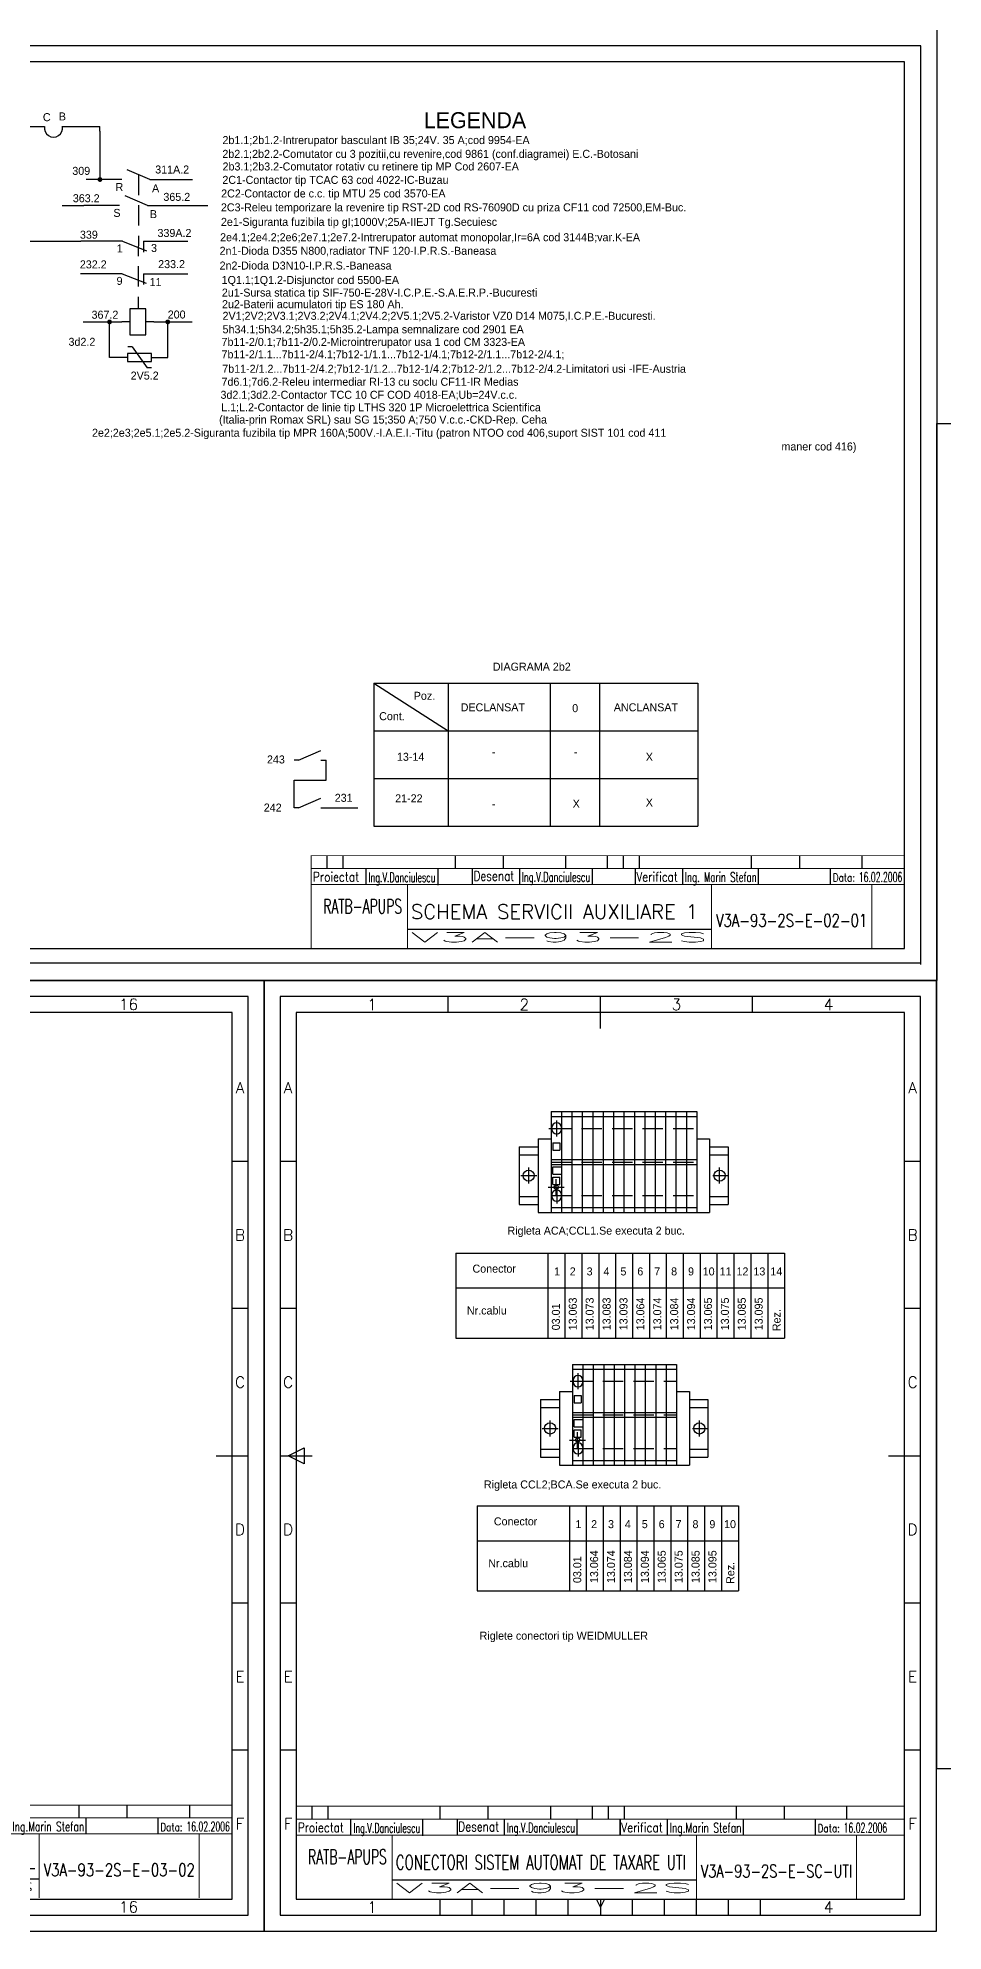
# Model space of a CAD drawing. Header units: millimetres. Extents: x 779 to 5457, y 14 to 905.
# Drawn here: x 3651 to 3934, y 14 to 605 of the extents above; entities that cross this region are included whole.
import ezdxf
from ezdxf.enums import TextEntityAlignment as Align

# ---------------------------------------------------------------- set-up
doc = ezdxf.new("R2010")
doc.units = ezdxf.units.MM
doc.linetypes.add('DASHED', pattern=[0.75, 0.5, -0.25])
doc.linetypes.add('DASHED2', pattern=[9.525, 6.35, -3.175])
doc.layers.add('INDICATOR', color=7, linetype='Continuous')
doc.styles.add('ISO', font='SIMPLEX.shx')
doc.styles.add('ROMANS', font='ROMANS.shx', dxfattribs={"width": 0.8})

# ---------------------------------------------------------------- blocks, each defined once
blk = doc.blocks.new('5A4')
at = {"color": 70}
for p, q in [((-5, 240.5), (-10, 240.5)), ((-5, 194.5), (-10, 194.5)), ((-15, 148.5), (-5, 148.5)), ((-5, 102.5), (-10, 102.5)), ((-5, 56.5), (-10, 56.5))]:
    blk.add_line(p, q, dxfattribs=at)
at = {"color": 240}
for points in [[(0, 0), (0, 297), (-1051, 297), (-1051, 0)], [(-5, 5), (-5, 292), (-1046, 292), (-1046, 5)]]:
    blk.add_lwpolyline(points, close=True, dxfattribs=at)
at = {"color": 70}
blk.add_lwpolyline([(-1041, 287), (-1041, 10), (-10, 10), (-10, 287)], close=True, dxfattribs=at)
at = {"color": 50, "style": 'ISO'}
for s, p in [('16', (-42.34, 289.55)), ('A', (-7.5, 263.5)), ('B', (-7.5, 217.5)), ('C', (-7.5, 171.5)), ('D', (-7.5, 125.5)), ('E', (-7.5, 79.5)), ('F', (-7.5, 33.5)), ('16', (-42.34, 7.55))]:
    blk.add_text(s, height=3.5, dxfattribs=at).set_placement(p, align=Align.MIDDLE)
blk = doc.blocks.new('indic-el')
at = {"layer": 'INDICATOR', "color": 1}
for p, q in [((-180, 25), (-180, 29)), ((-175, 25), (-175, 29)), ((-167.9, 20), (-167.9, 25)), ((-145.42, 19.8), (-145.42, 24.8)), ((-140, 25), (-140, 29)), ((-134.65, 20.08), (-134.65, 25.08)), ((-125, 25), (-125, 29)), ((-119.93, 20), (-119.93, 25)), ((-105.5, 25), (-105.5, 29)), ((-97.19, 20), (-97.19, 25)), ((-87.5, 25), (-87.5, 29)), ((-83.77, 20), (-83.77, 25)), ((-82.5, 25), (-82.5, 29)), ((-69.03, 20), (-69.03, 25)), ((-47.5, 25), (-47.5, 29)), ((-45.33, 20), (-45.33, 25)), ((-32.5, 25), (-32.5, 29)), ((-22.83, 20), (-22.83, 25)), ((-13, 25), (-13, 29)), ((-155, 6), (-60, 6))]:
    blk.add_line(p, q, dxfattribs=at)
at = {"layer": 'INDICATOR'}
blk.add_line((-92.5, 25), (-92.5, 29), dxfattribs=at)
at = {"layer": 'INDICATOR', "const_width": 0.3, "flags": 128}
for points in [[(0, 29), (-185, 29), (-185, 0)], [(0, 25), (-185, 25)], [(0, 20), (-185, 20)], [(-155, 0), (-155, 20)], [(-60, 0), (-60, 20)], [(-10, 0), (-10, 20)]]:
    blk.add_lwpolyline(points, dxfattribs=at)
at = {"layer": 'INDICATOR', "color": 1, "style": 'ROMANS', "width": 0.8}
for s, height, p in [('Proiectat', 3, (-184.48, 20.88)), ('Desenat', 3, (-134.37, 21.17)), ('Verificat', 3, (-83.49, 20.88)), ('Data:', 2.5, (-22.15, 20.88))]:
    blk.add_text(s, height=height, dxfattribs=at).set_placement(p)
at = {"layer": 'INDICATOR', "style": 'ROMANS', "width": 0.570908}
blk.add_text('RATB-APUPS', height=4.5, dxfattribs=at).set_placement((-181.28, 10.96), (-156.69, 10.96), align=Align.FIT)
at = {"layer": 'INDICATOR', "color": 1, "style": 'ROMANS'}
for tag, height, width, p, p2 in [('PROIECTAT', 3, 0.908325, (-167.12, 20.74), (-146.23, 20.74)), ('DESENAT', 3, 1.116423, (-119.25, 20.84), (-97.88, 20.84)), ('VERIFICAT', 3, 1.074468, (-68.34, 20.8), (-45.93, 20.8)), ('DATA', 3, 1.321041, (-14.04, 20.81), (-0.45, 20.81)), ('NUME_DESEN', 4.5, 2.080219, (-153.9, 9.22), (-61.18, 9.22)), ('NUMAR', 4, 2.383056, (-58.61, 6.76), (-11.4, 6.76)), ('ANS', 3, 11.421134, (-154.04, 2.01), (-61.04, 2.01))]:
    blk.add_attdef(tag, text='', height=height, dxfattribs=dict(at, width=width)).set_placement(p, p2, align=Align.FIT)
blk = doc.blocks.new('a4')
at = {"color": 70}
for p, q in [((-152.5, 287), (-152.5, 292)), ((-105, 282), (-105, 292)), ((-57.5, 287), (-57.5, 292)), ((-200, 240.5), (-205, 240.5)), ((-5, 240.5), (-10, 240.5)), ((-200, 194.5), (-205, 194.5)), ((-5, 194.5), (-10, 194.5)), ((-205, 148.5), (-195, 148.5)), ((-202.5, 148.5), (-197.5, 151)), ((-197.5, 146), (-202.5, 148.5)), ((-197.5, 151), (-197.5, 146)), ((-15, 148.5), (-5, 148.5)), ((-200, 102.5), (-205, 102.5)), ((-5, 102.5), (-10, 102.5)), ((-200, 56.5), (-205, 56.5)), ((-5, 56.5), (-10, 56.5)), ((-155, 5), (-155, 10)), ((-145, 5), (-145, 10)), ((-135, 5), (-135, 10)), ((-125, 5), (-125, 10)), ((-115, 5), (-115, 10)), ((-105, 7.5), (-106.25, 10)), ((-103.75, 10), (-105, 7.5)), ((-105, 10), (-105, 5)), ((-95, 5), (-95, 10)), ((-85, 5), (-85, 10)), ((-75, 5), (-75, 10)), ((-65, 5), (-65, 10)), ((-55, 5), (-55, 10))]:
    blk.add_line(p, q, dxfattribs=at)
at = {"color": 240}
for points in [[(0, 0), (0, 297), (-210, 297), (-210, 0)], [(-5, 5), (-5, 292), (-205, 292), (-205, 5)]]:
    blk.add_lwpolyline(points, close=True, dxfattribs=at)
at = {"color": 70}
blk.add_lwpolyline([(-200, 287), (-200, 10), (-10, 10), (-10, 287)], close=True, dxfattribs=at)
at = {"color": 50, "style": 'ISO'}
for s, p in [('1', (-176.25, 289.5)), ('2', (-128.75, 289.5)), ('3', (-81.25, 289.5)), ('4', (-33.75, 289.5)), ('A', (-202.5, 263.5)), ('A', (-7.5, 263.5)), ('B', (-202.5, 217.5)), ('B', (-7.5, 217.5)), ('C', (-202.5, 171.5)), ('C', (-7.5, 171.5)), ('D', (-202.5, 125.5)), ('D', (-7.5, 125.5)), ('E', (-202.5, 79.5)), ('E', (-7.5, 79.5)), ('F', (-202.5, 33.5)), ('F', (-7.5, 33.5)), ('1', (-176.25, 7.5)), ('4', (-33.75, 7.5))]:
    blk.add_text(s, height=3.5, dxfattribs=at).set_placement(p, align=Align.MIDDLE)

msp = doc.modelspace()

# ---------------------------------------------------------------- linework, layer by layer
at = {"color": 240}
for p, q in [((3932.12, 904.94), (3932.12, 484.94)), ((3727.12, 602.94), (3307.12, 602.94)), ((3927.12, 602.94), (3727.12, 602.94)), ((3927.12, 315.94), (3927.12, 602.94)), ((3932.12, 484.94), (4823.12, 484.94)), ((3927.12, 316.32), (3306.1, 316.32)), ((2881.12, 310.94), (3932.12, 310.94))]:
    msp.add_line(p, q, dxfattribs=at)
at = {"color": 1}
for p, q in [((3932.12, 607.94), (3932.12, 310.94)), ((3647.44, 577.8), (3653.56, 577.8)), ((3659.13, 577.8), (3670.85, 577.8)), ((3670.85, 576.29), (3670.85, 577.8)), ((3670.85, 576.29), (3670.85, 561.18)), ((3686.38, 561.18), (3679.38, 564.18)), ((3676.04, 561.18), (3666.52, 561.18)), ((3677.67, 561.18), (3676.04, 561.18)), ((3685.7, 553.1), (3678.7, 556.1)), ((3686.38, 561.18), (3687.76, 561.18)), ((3687.76, 561.18), (3699.74, 561.18)), ((3659.01, 553.11), (3665.84, 553.1)), ((3675.36, 553.1), (3665.84, 553.1)), ((3676.99, 553.1), (3675.36, 553.1)), ((3685.7, 553.1), (3687.08, 553.1)), ((3687.08, 553.1), (3704.57, 553.1)), ((3644.82, 541.92), (3664.86, 541.92)), ((3676.34, 541.92), (3664.86, 541.92)), ((3677.84, 541.92), (3676.34, 541.92)), ((3677.84, 541.92), (3685.34, 538.92)), ((3684.5, 541.92), (3686.34, 541.92)), ((3686.34, 541.92), (3698.32, 541.92)), ((3676.28, 531.77), (3664.8, 531.77)), ((3677.78, 531.77), (3676.28, 531.77)), ((3677.78, 531.77), (3685.28, 528.77)), ((3684.44, 531.77), (3686.28, 531.77)), ((3686.28, 531.77), (3698.26, 531.77)), ((3665.66, 516.7), (3677.65, 516.7)), ((3673.84, 505.62), (3673.84, 516.7)), ((3680.15, 516.7), (3677.65, 516.7)), ((3687.65, 516.7), (3685.15, 516.7)), ((3687.65, 516.7), (3699.63, 516.7)), ((3692.03, 505.62), (3692.03, 516.7)), ((3680.93, 508.92), (3679.53, 508.92)), ((3680.93, 508.92), (3685.58, 502.31)), ((3679.49, 505.62), (3673.84, 505.62)), ((3686.99, 505.62), (3692.03, 505.62)), ((3686.98, 502.31), (3685.58, 502.31)), ((3932.12, 64.63), (3932.12, 484.94)), ((3756.4, 403.88), (3857.56, 403.88)), ((3756.4, 403.88), (3779.62, 388.97)), ((3756.4, 403.88), (3756.4, 359.14)), ((3779.62, 403.88), (3779.62, 359.14)), ((3811.4, 403.88), (3811.4, 359.14)), ((3826.88, 403.88), (3826.88, 359.14)), ((3857.56, 403.88), (3857.56, 359.14)), ((3756.4, 388.97), (3857.56, 388.97)), ((3732.86, 379.79), (3731.48, 379.79)), ((3732.86, 379.79), (3739.86, 382.79)), ((3739.84, 379.79), (3741.47, 379.79)), ((3741.49, 373.54), (3741.47, 379.79)), ((3731.48, 364.88), (3731.51, 373.54)), ((3731.51, 373.54), (3741.49, 373.54)), ((3756.4, 374.06), (3857.56, 374.06)), ((3732.86, 364.88), (3739.86, 367.88)), ((3732.86, 364.88), (3731.48, 364.88)), ((3739.84, 364.88), (3741.47, 364.88)), ((3741.47, 364.88), (3751.42, 364.88)), ((3756.4, 359.14), (3857.56, 359.14)), ((3813.47, 262.22), (3813.47, 267.22)), ((3810.97, 264.72), (3815.97, 264.72)), ((3813.47, 246.22), (3813.47, 241.22)), ((3817.64, 185.76), (3822.64, 185.76)), ((3820.14, 183.26), (3820.14, 188.26)), ((3820.14, 167.26), (3820.14, 162.26)), ((4827.14, 64.63), (3932.12, 64.63))]:
    msp.add_line(p, q, dxfattribs=at)
at = {"color": 70}
for p, q in [((3732.12, 597.94), (3312.12, 597.94)), ((3922.12, 597.94), (3732.12, 597.94)), ((3922.12, 320.94), (3922.12, 597.94)), ((3312.12, 320.94), (3732.12, 320.94)), ((3732.12, 320.94), (3922.12, 320.94))]:
    msp.add_line(p, q, dxfattribs=at)
at = {"color": 1, "linetype": 'DASHED2'}
for p, q in [((3682.88, 562.68), (3682.79, 520.75)), ((3811.72, 264.72), (3857.22, 264.72)), ((3811.72, 254.22), (3857.22, 254.22)), ((3811.72, 243.72), (3857.22, 243.72)), ((3818.39, 185.76), (3850.89, 185.76)), ((3818.39, 175.26), (3850.89, 175.26)), ((3818.39, 164.76), (3850.89, 164.76))]:
    msp.add_line(p, q, dxfattribs=at)
at = {"color": 2}
for p, q in [((3811.72, 269.97), (3857.22, 269.97)), ((3811.72, 269.97), (3811.72, 238.47)), ((3811.72, 268.47), (3857.22, 268.47)), ((3814.97, 269.97), (3814.97, 238.47)), ((3818.22, 269.97), (3818.22, 238.47)), ((3821.47, 269.97), (3821.47, 238.47)), ((3824.72, 269.97), (3824.72, 238.47)), ((3827.97, 269.97), (3827.97, 238.47)), ((3831.22, 269.97), (3831.22, 238.47)), ((3834.47, 269.97), (3834.47, 238.47)), ((3837.72, 269.97), (3837.72, 238.47)), ((3840.97, 269.97), (3840.97, 238.47)), ((3844.22, 269.97), (3844.22, 238.47)), ((3847.47, 269.97), (3847.47, 238.47)), ((3850.72, 269.97), (3850.72, 238.47)), ((3853.97, 269.97), (3853.97, 238.47)), ((3857.22, 269.97), (3857.22, 238.47)), ((3807.72, 261.47), (3807.72, 238.47)), ((3807.72, 261.47), (3811.72, 261.47)), ((3811.97, 264.47), (3811.97, 264.97)), ((3857.22, 261.47), (3861.22, 261.47)), ((3861.22, 261.47), (3861.22, 238.47)), ((3801.72, 258.97), (3801.72, 240.97)), ((3801.72, 258.97), (3807.72, 258.97)), ((3801.72, 256.47), (3807.72, 256.47)), ((3811.72, 254.97), (3857.22, 254.97)), ((3812.22, 260.22), (3812.22, 257.97)), ((3812.22, 260.22), (3814.47, 260.22)), ((3812.22, 257.97), (3814.47, 257.97)), ((3814.47, 260.22), (3814.47, 257.97)), ((3861.22, 258.97), (3866.97, 258.97)), ((3861.22, 256.47), (3866.97, 256.47)), ((3866.97, 258.97), (3866.97, 240.97)), ((3811.72, 253.47), (3857.22, 253.47)), ((3812.22, 252.72), (3814.97, 252.72)), ((3812.22, 250.47), (3814.97, 250.47)), ((3812.22, 249.47), (3814.47, 249.47)), ((3812.22, 247.22), (3812.22, 249.47)), ((3814.47, 247.22), (3814.47, 249.47)), ((3801.72, 243.47), (3807.72, 243.47)), ((3811.97, 243.97), (3811.97, 243.47)), ((3812.22, 247.22), (3814.47, 247.22)), ((3861.22, 243.47), (3866.97, 243.47)), ((3801.72, 240.97), (3807.72, 240.97)), ((3807.72, 238.47), (3857.22, 238.47)), ((3811.72, 239.97), (3857.22, 239.97)), ((3857.22, 238.47), (3861.22, 238.47)), ((3861.22, 240.97), (3866.97, 240.97)), ((3781.95, 225.78), (3884.63, 225.78)), ((3781.95, 225.78), (3781.95, 199.18)), ((3810.75, 225.78), (3810.75, 199.18)), ((3816.03, 225.78), (3816.03, 199.18)), ((3821.3, 225.78), (3821.3, 199.18)), ((3826.58, 225.78), (3826.58, 199.18)), ((3831.86, 225.78), (3831.86, 199.18)), ((3837.14, 225.78), (3837.14, 199.18)), ((3842.41, 225.78), (3842.41, 199.18)), ((3847.69, 225.78), (3847.69, 199.18)), ((3852.97, 225.78), (3852.97, 199.18)), ((3858.25, 225.78), (3858.25, 199.18)), ((3863.52, 225.78), (3863.52, 199.18)), ((3868.8, 225.78), (3868.8, 199.18)), ((3874.08, 225.78), (3874.08, 199.18)), ((3879.36, 225.78), (3879.36, 199.18)), ((3884.63, 225.78), (3884.63, 199.18)), ((3781.95, 214.88), (3884.63, 214.88)), ((3781.95, 199.18), (3884.63, 199.18)), ((3818.39, 191.01), (3818.39, 159.51)), ((3818.39, 191.01), (3850.89, 191.01)), ((3818.39, 189.51), (3850.89, 189.51)), ((3821.64, 191.01), (3821.64, 159.51)), ((3824.89, 191.01), (3824.89, 159.51)), ((3828.14, 191.01), (3828.14, 159.51)), ((3831.39, 191.01), (3831.39, 159.51)), ((3834.64, 191.01), (3834.64, 159.51)), ((3837.89, 191.01), (3837.89, 159.51)), ((3841.14, 191.01), (3841.14, 159.51)), ((3844.39, 191.01), (3844.39, 159.51)), ((3847.64, 191.01), (3847.64, 159.51)), ((3850.89, 191.01), (3850.89, 159.51)), ((3818.64, 185.51), (3818.64, 186.01)), ((3808.39, 180.01), (3814.39, 180.01)), ((3808.39, 180.01), (3808.39, 162.01)), ((3808.39, 177.51), (3814.39, 177.51)), ((3814.39, 182.51), (3814.39, 159.51)), ((3814.39, 182.51), (3818.39, 182.51)), ((3818.89, 181.26), (3821.14, 181.26)), ((3818.89, 181.26), (3818.89, 179.01)), ((3818.89, 179.01), (3821.14, 179.01)), ((3821.14, 181.26), (3821.14, 179.01)), ((3850.89, 182.51), (3854.89, 182.51)), ((3854.89, 182.51), (3854.89, 159.51)), ((3854.89, 180.01), (3860.64, 180.01)), ((3854.89, 177.51), (3860.64, 177.51)), ((3860.64, 180.01), (3860.64, 162.01)), ((3818.39, 176.01), (3850.89, 176.01)), ((3818.39, 174.51), (3850.89, 174.51)), ((3818.89, 173.76), (3821.64, 173.76)), ((3818.89, 171.51), (3821.64, 171.51)), ((3818.89, 168.26), (3818.89, 170.51)), ((3818.89, 170.51), (3821.14, 170.51)), ((3818.89, 168.26), (3821.14, 168.26)), ((3821.14, 168.26), (3821.14, 170.51)), ((3808.39, 164.51), (3814.39, 164.51)), ((3808.39, 162.01), (3814.39, 162.01)), ((3818.39, 161.01), (3850.89, 161.01)), ((3818.64, 165.01), (3818.64, 164.51)), ((3854.89, 164.51), (3860.64, 164.51)), ((3854.89, 162.01), (3860.64, 162.01)), ((3814.39, 159.51), (3850.89, 159.51)), ((3850.89, 159.51), (3854.89, 159.51)), ((3788.62, 146.81), (3788.62, 120.22)), ((3788.62, 146.81), (3870.19, 146.81)), ((3817.42, 146.81), (3817.42, 120.22)), ((3822.69, 146.81), (3822.69, 120.22)), ((3827.97, 146.81), (3827.97, 120.22)), ((3833.25, 146.81), (3833.25, 120.22)), ((3838.53, 146.81), (3838.53, 120.22)), ((3843.8, 146.81), (3843.8, 120.22)), ((3849.08, 146.81), (3849.08, 120.22)), ((3854.36, 146.81), (3854.36, 120.22)), ((3859.64, 146.81), (3859.64, 120.22)), ((3864.91, 146.81), (3864.91, 120.22)), ((3870.19, 146.81), (3870.19, 120.22)), ((3788.62, 135.91), (3870.19, 135.91)), ((3788.62, 120.22), (3870.19, 120.22))]:
    msp.add_line(p, q, dxfattribs=at)
at = {"color": 1, "linetype": 'Continuous'}
for p, q in [((3802.22, 249.97), (3807.22, 249.97)), ((3804.72, 247.47), (3804.72, 252.47)), ((3813.34, 243.85), (3813.34, 248.85)), ((3862.22, 249.97), (3867.22, 249.97)), ((3864.34, 247.47), (3864.34, 252.47)), ((3810.84, 246.35), (3815.84, 246.35)), ((3811.39, 168.51), (3811.39, 173.51)), ((3858.01, 168.51), (3858.01, 173.51)), ((3808.89, 171.01), (3813.89, 171.01)), ((3817.51, 167.38), (3822.51, 167.38)), ((3820.01, 164.88), (3820.01, 169.88)), ((3855.89, 171.01), (3860.89, 171.01))]:
    msp.add_line(p, q, dxfattribs=at)
at = {"color": 2, "linetype": 'Continuous'}
for p, q in [((3812.22, 250.47), (3812.22, 252.72)), ((3818.89, 171.51), (3818.89, 173.76))]:
    msp.add_line(p, q, dxfattribs=at)
at = {"color": 1, "const_width": 0.75}
for points in [[(3670.48, 561.18, 1), (3671.23, 561.18, 1)], [(3673.47, 516.7, 1), (3674.22, 516.7, 1)], [(3691.65, 516.7, 1), (3692.4, 516.7, 1)]]:
    msp.add_lwpolyline(points, format="xyb", close=True, dxfattribs=at)
at = {"color": 1, "flags": 128}
for points in [[(3684.5, 541.92), (3684.5, 538.51)], [(3684.44, 531.77), (3684.44, 528.35)]]:
    msp.add_lwpolyline(points, dxfattribs=at)
for points in [[(3685.15, 520.75), (3680.15, 520.75), (3680.15, 512.65), (3685.15, 512.65)], [(3686.99, 506.87), (3679.49, 506.87), (3679.49, 504.37), (3686.99, 504.37)]]:
    msp.add_lwpolyline(points, close=True, dxfattribs=at)
at = {"color": 2}
for centre, radius in [((3804.72, 249.97), 1.76), ((3864.34, 249.97), 1.76), ((3813.34, 246.35), 0.665), ((3811.39, 171.01), 1.76), ((3858.01, 171.01), 1.76), ((3820.01, 167.38), 0.665)]:
    msp.add_circle(centre, radius, dxfattribs=at)
at = {"color": 1}
msp.add_arc((3656.34, 577.25), 2.84, 168.91614, 11.18944, dxfattribs=at)
at = {"color": 2}
for centre, start, end in [((3813.47, 264.97), 0, 180), ((3813.47, 264.47), 180, 0), ((3813.47, 243.97), 0, 180), ((3813.47, 243.47), 180, 0), ((3820.14, 186.01), 0, 180), ((3820.14, 185.51), 180, 0), ((3820.14, 165.01), 0, 180), ((3820.14, 164.51), 180, 0)]:
    msp.add_arc(centre, 1.5, start, end, dxfattribs=at)
at = {"layer": 'INDICATOR', "color": 1}
for p, q in [((3737.1, 48.94), (3737.1, 52.94)), ((3742.1, 48.94), (3742.1, 52.94)), ((3749.21, 43.94), (3749.21, 48.94)), ((3771.68, 43.74), (3771.68, 48.74)), ((3777.1, 48.94), (3777.1, 52.94)), ((3782.45, 44.02), (3782.45, 49.02)), ((3792.1, 48.94), (3792.1, 52.94)), ((3797.17, 43.94), (3797.17, 48.94)), ((3811.6, 48.94), (3811.6, 52.94)), ((3819.91, 43.94), (3819.91, 48.94)), ((3829.6, 48.94), (3829.6, 52.94)), ((3833.34, 43.94), (3833.34, 48.94)), ((3834.6, 48.94), (3834.6, 52.94)), ((3848.08, 43.94), (3848.08, 48.94)), ((3869.6, 48.94), (3869.6, 52.94)), ((3871.78, 43.94), (3871.78, 48.94)), ((3884.6, 48.94), (3884.6, 52.94)), ((3894.28, 43.94), (3894.28, 48.94)), ((3904.1, 48.94), (3904.1, 52.94)), ((3762.1, 29.94), (3857.1, 29.94))]:
    msp.add_line(p, q, dxfattribs=at)
at = {"layer": 'INDICATOR'}
msp.add_line((3824.6, 48.94), (3824.6, 52.94), dxfattribs=at)
at = {"layer": 'INDICATOR', "const_width": 0.3, "flags": 128}
for points in [[(3922.1, 52.94), (3732.1, 52.94), (3732.1, 23.94)], [(3922.1, 48.94), (3732.1, 48.94)], [(3922.1, 43.94), (3732.1, 43.94)], [(3762.1, 23.94), (3762.1, 43.94)], [(3857.1, 23.94), (3857.1, 43.94)], [(3907.1, 23.94), (3907.1, 43.94)]]:
    msp.add_lwpolyline(points, dxfattribs=at)

# ---------------------------------------------------------------- block references
ref = msp.add_blockref('indic-el', (3921.84, 320.94))
ref.add_attrib('NUME_DESEN', 'SCHEMA SERVICII AUXILIARE 1 ', dxfattribs={"layer": 'INDICATOR', "color": 1, "height": 4.5, "style": 'ROMANS', "width": 0.861924}).set_placement((3767.94, 330.16), (3860.66, 330.16), align=Align.FIT)
ref.add_attrib('ANS', 'V3A-93-2S', dxfattribs={"layer": 'INDICATOR', "color": 1, "height": 3, "style": 'ROMANS', "width": 3.518944}).set_placement((3767.8, 322.95), (3860.8, 322.95), align=Align.FIT)
ref.add_attrib('NUMAR', 'V3A-93-2S-E-02-01', dxfattribs={"layer": 'INDICATOR', "color": 1, "height": 4, "style": 'ROMANS', "width": 0.696174}).set_placement((3863.23, 327.7), (3910.43, 327.7), align=Align.FIT)
ref.add_attrib('DESENAT', 'Ing.V.Danciulescu', dxfattribs={"layer": 'INDICATOR', "color": 1, "height": 3, "style": 'ROMANS', "width": 0.566669}).set_placement((3802.59, 341.78), (3823.96, 341.78), align=Align.FIT)
ref.add_attrib('VERIFICAT', 'Ing. Marin Stefan', dxfattribs={"layer": 'INDICATOR', "color": 1, "height": 3, "style": 'ROMANS', "width": 0.566326}).set_placement((3853.5, 341.74), (3875.91, 341.74), align=Align.FIT)
ref.add_attrib('DATA', '16.02.2006', dxfattribs={"layer": 'INDICATOR', "color": 1, "height": 3, "style": 'ROMANS', "width": 0.537373}).set_placement((3907.8, 341.75), (3921.38, 341.75), align=Align.FIT)
ref.add_attrib('PROIECTAT', 'Ing.V.Danciulescu', dxfattribs={"layer": 'INDICATOR', "color": 1, "height": 3, "style": 'ROMANS', "width": 0.553941}).set_placement((3754.71, 341.68), (3775.6, 341.68), align=Align.FIT)
at = {"color": 1}
for name, p in [('5A4', (3722.1, 13.94)), ('a4', (3932.1, 13.94))]:
    msp.add_blockref(name, p, dxfattribs=at)
ref = msp.add_blockref('indic-el', (3711.87, 24.32), dxfattribs=at)
ref.add_attrib('NUME_DESEN', 'SCHEMA FRANA HANNING & KAHL', dxfattribs={"layer": 'INDICATOR', "color": 1, "height": 4.5, "style": 'ROMANS', "width": 0.796843}).set_placement((3557.97, 33.55), (3650.69, 33.55), align=Align.FIT)
ref.add_attrib('ANS', 'V3A-93-2S', dxfattribs={"layer": 'INDICATOR', "color": 1, "height": 3, "style": 'ROMANS', "width": 3.518944}).set_placement((3557.83, 26.33), (3650.83, 26.33), align=Align.FIT)
ref.add_attrib('NUMAR', 'V3A-93-2S-E-03-02', dxfattribs={"layer": 'INDICATOR', "color": 1, "height": 4, "style": 'ROMANS', "width": 0.684635}).set_placement((3653.26, 31.08), (3700.47, 31.08), align=Align.FIT)
ref.add_attrib('DESENAT', 'Ing.V.Danciulescu', dxfattribs={"layer": 'INDICATOR', "color": 1, "height": 3, "style": 'ROMANS', "width": 0.566669}).set_placement((3592.62, 45.16), (3613.99, 45.16), align=Align.FIT)
ref.add_attrib('VERIFICAT', 'Ing.Marin Stefan', dxfattribs={"layer": 'INDICATOR', "color": 1, "height": 3, "style": 'ROMANS', "width": 0.612783}).set_placement((3643.53, 45.12), (3665.94, 45.12), align=Align.FIT)
ref.add_attrib('DATA', '16.02.2006', dxfattribs={"layer": 'INDICATOR', "color": 1, "height": 3, "style": 'ROMANS', "width": 0.537373}).set_placement((3697.83, 45.13), (3711.42, 45.13), align=Align.FIT)
ref.add_attrib('PROIECTAT', 'Ing.V.Danciulescu', dxfattribs={"layer": 'INDICATOR', "color": 1, "height": 3, "style": 'ROMANS', "width": 0.553941}).set_placement((3544.75, 45.07), (3565.64, 45.07), align=Align.FIT)
ref = msp.add_blockref('indic-el', (3917.1, 23.94), dxfattribs=at)
ref.add_attrib('NUME_DESEN', 'CONECTORI SISTEM AUTOMAT DE TAXARE UTI ', dxfattribs={"layer": 'INDICATOR', "color": 1, "height": 4.5, "style": 'ROMANS', "width": 0.585502}).set_placement((3763.21, 33.16), (3855.92, 33.16), align=Align.FIT)
ref.add_attrib('ANS', 'V3A-93-2S', dxfattribs={"layer": 'INDICATOR', "color": 1, "height": 3, "style": 'ROMANS', "width": 3.518944}).set_placement((3763.07, 25.95), (3856.07, 25.95), align=Align.FIT)
ref.add_attrib('NUMAR', 'V3A-93-2S-E-SC-UTI', dxfattribs={"layer": 'INDICATOR', "color": 1, "height": 4, "style": 'ROMANS', "width": 0.673472}).set_placement((3858.49, 30.7), (3905.7, 30.7), align=Align.FIT)
ref.add_attrib('DESENAT', 'Ing.V.Danciulescu', dxfattribs={"layer": 'INDICATOR', "color": 1, "height": 3, "style": 'ROMANS', "width": 0.566669}).set_placement((3797.85, 44.78), (3819.22, 44.78), align=Align.FIT)
ref.add_attrib('VERIFICAT', 'Ing.Marin Stefan', dxfattribs={"layer": 'INDICATOR', "color": 1, "height": 3, "style": 'ROMANS', "width": 0.612783}).set_placement((3848.77, 44.74), (3871.18, 44.74), align=Align.FIT)
ref.add_attrib('DATA', '16.02.2006', dxfattribs={"layer": 'INDICATOR', "color": 1, "height": 3, "style": 'ROMANS', "width": 0.537373}).set_placement((3903.06, 44.75), (3916.65, 44.75), align=Align.FIT)
ref.add_attrib('PROIECTAT', 'Ing.V.Danciulescu', dxfattribs={"layer": 'INDICATOR', "color": 1, "height": 3, "style": 'ROMANS', "width": 0.553941}).set_placement((3749.98, 44.68), (3770.87, 44.68), align=Align.FIT)

# ---------------------------------------------------------------- texts
for s, p in [('C', (3653.03, 579.41)), ('B', (3658, 579.64)), ('2b1.1;2b1.2-Intrerupator basculant IB 35;24V. 35 A;cod 9954-EA', (3709.11, 572.26)), ('2b2.1;2b2.2-Comutator cu 3 pozitii,cu revenire,cod 9861 (conf.diagramei) E.C.-Botosani', (3709.07, 567.95)), ('309', (3662.22, 562.64)), ('311A.2', (3688.11, 563.06)), ('2C1-Contactor tip TCAC 63 cod 4022-IC-Buzau', (3709.08, 559.82)), ('2b3.1;2b3.2-Comutator rotativ cu retinere tip MP Cod 2607-EA', (3709.13, 564.01)), ('363.2', (3662.38, 554.09)), ('365.2', (3690.66, 554.51)), ('2C2-Contactor de c.c. tip MTU 25 cod 3570-EA', (3708.7, 555.58)), ('2C3-Releu temporizare la revenire tip RST-2D cod RS-76090D cu priza CF11 cod 72500,EM-Buc.', (3708.62, 551.24)), ('2e4.1;2e4.2;2e6;2e7.1;2e7.2-Intrerupator automat monopolar,Ir=6A cod 3144B;var.K-EA', (3708.37, 541.9)), ('2e1-Siguranta fuzibila tip gI;1000V;25A-IIEJT Tg.Secuiesc', (3708.63, 546.7)), ('2n1-Dioda D355 N800,radiator TNF 120-I.P.R.S.-Baneasa', (3708.21, 537.67)), ('2n2-Dioda D3N10-I.P.R.S.-Baneasa', (3708.21, 533.06)), ('2u1-Sursa statica tip SIF-750-E-28V-I.C.P.E.-S.A.E.R.P.-Bucuresti', (3708.92, 524.61)), ('1Q1.1;1Q1.2-Disjunctor cod 5500-EA', (3708.85, 528.55)), ('2u2-Baterii acumulatori tip ES 180 Ah.', (3708.96, 520.99)), ('5h34.1;5h34.2;5h35.1;5h35.2-Lampa semnalizare cod 2901 EA', (3709.14, 513.14)), ('2V1;2V2;2V3.1;2V3.2;2V4.1;2V4.2;2V5.1;2V5.2-Varistor VZ0 D14 M075,I.C.P.E.-Bucuresti.', (3709.13, 517.35)), ('3d2.2', (3661.04, 509.23)), ('7b11-2/0.1;7b11-2/0.2-Microintrerupator usa 1 cod CM 3323-EA', (3708.81, 509.2)), ('7b11-2/1.1...7b11-2/4.1;7b12-1/1.1...7b12-1/4.1;7b12-2/1.1...7b12-2/4.1;', (3708.81, 505.32)), ('7b11-2/1.2...7b11-2/4.2;7b12-1/1.2...7b12-1/4.2;7b12-2/1.2...7b12-2/4.2-Limitatori usi -IFE-Austria', (3709.04, 500.81)), ('2V5.2', (3680.45, 498.68)), ('7d6.1;7d6.2-Releu intermediar RI-13 cu soclu CF11-IR Medias', (3708.81, 496.75)), ('3d2.1;3d2.2-Contactor TCC 10 CF COD 4018-EA;Ub=24V.c.c.', (3708.49, 492.68)), ('L.1;L.2-Contactor de linie tip LTHS 320 1P Microelettrica Scientifica', (3708.73, 488.77)), ('(Italia-prin Romax SRL) sau SG 15;350 A;750 V.c.c.-CKD-Rep. Ceha', (3708.05, 484.93)), ('2e2;2e3;2e5.1;2e5.2-Siguranta fuzibila tip MPR 160A;500V.-I.A.E.I.-Titu (patron NTOO cod 406,suport SIST 101 cod 411', (3668.37, 480.82)), ('maner cod 416)', (3883.65, 476.53)), ('DIAGRAMA 2b2', (3793.51, 407.74)), ('Poz.', (3768.84, 398.63)), ('DECLANSAT', (3783.49, 395.04)), ('0', (3818.31, 394.77)), ('ANCLANSAT', (3831.3, 395.04)), ('Cont.', (3758.04, 392.27)), ('243', (3723, 378.75)), ('13-14', (3763.59, 379.58)), ('-', (3793.22, 381.12)), ('-', (3818.86, 381.12)), ('X', (3841.29, 379.57)), ('231', (3744.16, 366.76)), ('21-22', (3763.03, 366.6)), ('X', (3818.46, 364.93)), ('X', (3841.29, 365.3)), ('242', (3722.01, 363.72)), ('-', (3793.22, 364.85))]:
    msp.add_text(s, height=2.5, dxfattribs=at).set_placement(p)
at = {"color": 70}
msp.add_text('LEGENDA', height=5, dxfattribs=at).set_placement((3771.98, 577.22))
at = {"color": 1, "linetype": 'DASHED'}
for s, p in [('R', (3675.72, 557.58)), ('A', (3687.12, 557.2)), ('S', (3675.04, 549.5)), ('B', (3686.44, 549.12)), ('339', (3664.6, 542.7)), ('339A.2', (3688.82, 543.24)), ('1', (3676.1, 538.41)), ('3', (3686.8, 538.54)), ('232.2', (3664.58, 533.42)), ('233.2', (3689.03, 533.5)), ('9', (3676.04, 528.26)), ('11', (3686.34, 527.89)), ('367.2', (3668.23, 517.69)), ('200', (3692.01, 517.76))]:
    msp.add_text(s, height=2.5, dxfattribs=at).set_placement(p)
at = {"color": 2}
for s, p in [('Rigleta ACA;CCL1.Se executa 2 buc.', (3798.1, 231.54)), ('Conector', (3787.18, 219.67)), ('1', (3812.65, 218.8)), ('2', (3817.54, 218.8)), ('3', (3822.82, 218.8)), ('4', (3828.09, 218.8)), ('5', (3833.37, 218.8)), ('6', (3838.65, 218.8)), ('7', (3843.93, 218.8)), ('8', (3849.2, 218.8)), ('9', (3854.48, 218.8)), ('10', (3859.06, 218.8)), ('11', (3864.34, 218.8)), ('12', (3869.62, 218.8)), ('13', (3874.89, 218.8)), ('14', (3880.17, 218.8)), ('Nr.cablu', (3785.44, 206.59)), ('Rigleta CCL2;BCA.Se executa 2 buc.', (3790.75, 152.24)), ('Conector', (3793.85, 140.71)), ('1', (3819.32, 139.84)), ('2', (3824.21, 139.84)), ('3', (3829.49, 139.84)), ('4', (3834.76, 139.84)), ('5', (3840.04, 139.84)), ('6', (3845.32, 139.84)), ('7', (3850.6, 139.84)), ('8', (3855.87, 139.84)), ('9', (3861.15, 139.84)), ('10', (3865.73, 139.84)), ('Nr.cablu', (3792.11, 127.63)), ('Riglete conectori tip WEIDMULLER', (3789.4, 104.99))]:
    msp.add_text(s, height=2.5, dxfattribs=at).set_placement(p)
for p in [(3883.36, 201.39), (3868.92, 122.43)]:
    msp.add_text('Rez.', height=2.5, rotation=90, dxfattribs=at).set_placement(p)
for tag, p in [('03.01', (3814.46, 201.66)), ('13.063', (3819.73, 201.66)), ('13.073', (3825.01, 201.66)), ('13.083', (3830.29, 201.66)), ('13.093', (3835.57, 201.66)), ('13.064', (3840.84, 201.66)), ('13.074', (3846.12, 201.66)), ('13.084', (3851.4, 201.66)), ('13.094', (3856.68, 201.66)), ('13.065', (3861.95, 201.66)), ('13.075', (3867.23, 201.66)), ('13.085', (3872.51, 201.66)), ('13.095', (3877.79, 201.66)), ('03.01', (3821.13, 122.69)), ('13.064', (3826.4, 122.69)), ('13.074', (3831.68, 122.69)), ('13.084', (3836.96, 122.69)), ('13.094', (3842.24, 122.69)), ('13.065', (3847.51, 122.69)), ('13.075', (3852.79, 122.69)), ('13.085', (3858.07, 122.69)), ('13.095', (3863.35, 122.69))]:
    msp.add_attdef(tag, p, '1', height=2.5, rotation=90, dxfattribs=at)

doc.saveas('drawing.dxf')
